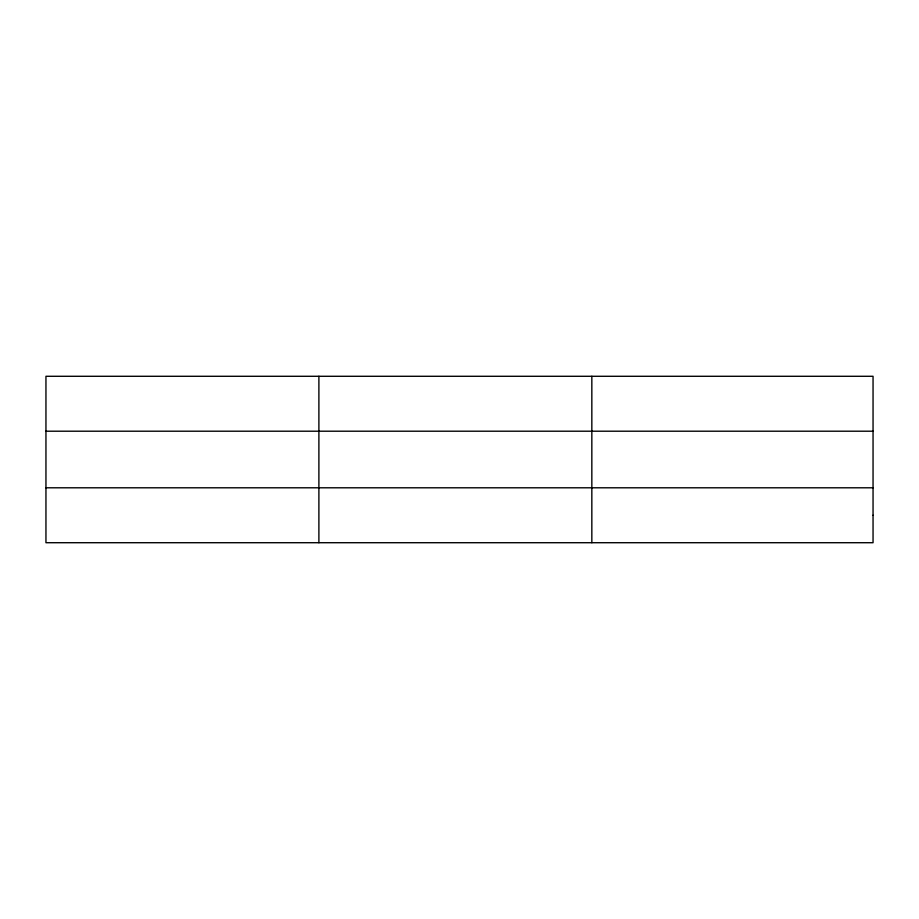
<?xml version="1.0" encoding="UTF-8"?>
<svg xmlns="http://www.w3.org/2000/svg" width="919" height="919" viewBox="0 0 919 919"><rect width="100%" height="100%" fill="white"/><g stroke="black" fill="none" stroke-linecap="round" stroke-linejoin="round"><path stroke-width="1.38" d="M318.893 376.285L318.893 542.715M591.836 376.285L591.836 542.715M45.95 431.206L873.05 431.206M45.95 487.794L873.05 487.794M873.05 515.26L873.05 542.715L45.95 542.715L45.95 376.285L873.05 376.285L873.05 515.26"/></g></svg>
